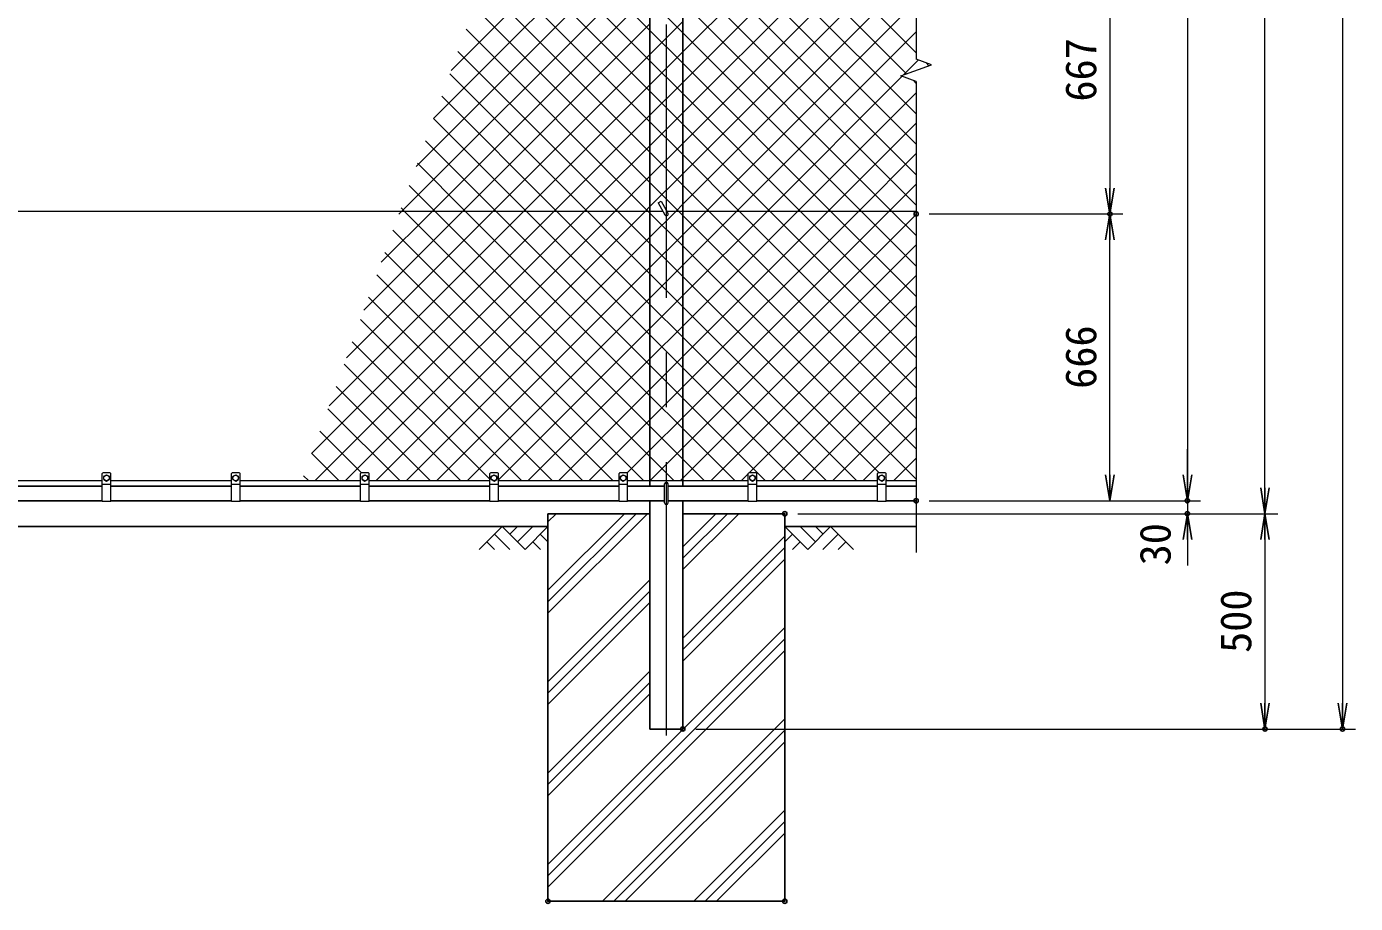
# Model space of a CAD drawing. Units: millimetres, scale not verified. Extents: x -6300 to 6300, y -4455 to 4455.
# Drawn here: x -4063 to -977, y -2530 to -494 of the extents above; entities that cross this region are included whole.
import ezdxf
from ezdxf.enums import TextEntityAlignment as Align

# ---------------------------------------------------------------- set-up
doc = ezdxf.new("R2010")
doc.units = ezdxf.units.MM
doc.header["$LTSCALE"] = 20
doc.header["$PDMODE"] = 32
doc.header["$PDSIZE"] = 10
doc.linetypes.add('USER1', pattern=[50.8, 31.75, -6.35, 6.35, -6.35])
for name, color, linetype, lineweight in [('0-0_D-STR1', 1, 'Continuous', 25), ('0-1_D-STR3', 3, 'Continuous', 13), ('0-2_D-BMK', 2, 'USER1', 13), ('0-3_D-STR2', 7, 'Continuous', 13), ('0-4_D-STR-DIM', 7, 'Continuous', 13), ('0-7_D-DCR-HCH', 7, 'Continuous', 13), ('0-8_D-STR4', 7, 'Continuous', 25), ('0-9_D-BGD', 7, 'Continuous', 25)]:
    doc.layers.add(name, color=color, linetype=linetype, lineweight=lineweight)
doc.layers.add('0-5_0', color=7, linetype='Continuous')
doc.layers.add('0-6_Defpoints', color=8, linetype='Continuous')
doc.styles.add('ＭＳ ゴシック', font='')
doc.styles.get('ＭＳ ゴシック').set_extended_font_data('MS Gothic')

# ---------------------------------------------------------------- blocks, each defined once
blk = doc.blocks.new('_Open')
at = {"layer": '0-5_0'}
blk.add_line((-20, 3.333), (0, 0), dxfattribs=at)
blk.add_lwpolyline([(-20, -3.333), (0, 0), (-20, 0)], dxfattribs=at)

msp = doc.modelspace()

# ---------------------------------------------------------------- linework, layer by layer
at = {"layer": '0-0_D-STR1'}
for p, q in [((-2615.61, 388), (-2615.61, -1561)), ((-2539.31, -1561), (-2539.31, 388)), ((-3887.46, -1561), (-4167.46, -1561)), ((-3587.46, -1561), (-3867.46, -1561)), ((-3287.46, -1561), (-3567.46, -1561)), ((-2987.46, -1561), (-3267.46, -1561)), ((-2687.46, -1561), (-2967.46, -1561)), ((-2581.46, -1561), (-2667.46, -1561)), ((-2387.46, -1561), (-2573.46, -1561)), ((-2087.46, -1561), (-2367.46, -1561)), ((-1997.46, -1561), (-2067.46, -1561)), ((-3887.46, -1595), (-4167.46, -1595)), ((-3587.46, -1595), (-3867.46, -1595)), ((-3287.46, -1595), (-3567.46, -1595)), ((-2987.46, -1595), (-3267.46, -1595)), ((-2687.46, -1595), (-2967.46, -1595)), ((-2581.46, -1595), (-2667.46, -1595)), ((-2387.46, -1595), (-2573.46, -1595)), ((-2087.46, -1595), (-2367.46, -1595)), ((-1997.46, -1595), (-2067.46, -1595))]:
    msp.add_line(p, q, dxfattribs=at)
msp.add_lwpolyline([(-2615.61, -1595), (-2615.61, -2125), (-2539.31, -2125), (-2539.31, -1595)], dxfattribs=at)
at = {"layer": '0-1_D-STR3'}
for p, q in [((-2585.54, -923), (-4576.31, -923)), ((-2596.85, -903.41), (-2589.93, -899.41)), ((-2596.85, -903.41), (-2580.93, -931)), ((-2589.93, -899.41), (-2574, -927)), ((-1997.46, -923), (-2576.31, -923)), ((-3887.46, -1597), (-3887.46, -1532)), ((-3869.46, -1530), (-3885.46, -1530)), ((-3883.96, -1545.74), (-3883.96, -1538.26)), ((-3870.96, -1545.74), (-3870.96, -1538.26)), ((-3867.46, -1597), (-3867.46, -1532)), ((-3587.46, -1597), (-3587.46, -1532)), ((-3569.46, -1530), (-3585.46, -1530)), ((-3583.96, -1545.74), (-3583.96, -1538.26)), ((-3570.96, -1545.74), (-3570.96, -1538.26)), ((-3567.46, -1597), (-3567.46, -1532)), ((-3287.46, -1597), (-3287.46, -1532)), ((-3269.46, -1530), (-3285.46, -1530)), ((-3283.96, -1545.74), (-3283.96, -1538.26)), ((-3270.96, -1545.74), (-3270.96, -1538.26)), ((-3267.46, -1597), (-3267.46, -1532)), ((-2987.46, -1597), (-2987.46, -1532)), ((-2969.46, -1530), (-2985.46, -1530)), ((-2983.96, -1545.74), (-2983.96, -1538.26)), ((-2970.96, -1545.74), (-2970.96, -1538.26)), ((-2967.46, -1597), (-2967.46, -1532)), ((-2687.46, -1597), (-2687.46, -1532)), ((-2669.46, -1530), (-2685.46, -1530)), ((-2683.96, -1545.74), (-2683.96, -1538.26)), ((-2670.96, -1545.74), (-2670.96, -1538.26)), ((-2667.46, -1597), (-2667.46, -1532)), ((-2387.46, -1597), (-2387.46, -1532)), ((-2369.46, -1530), (-2385.46, -1530)), ((-2383.96, -1545.74), (-2383.96, -1538.26)), ((-2370.96, -1545.74), (-2370.96, -1538.26)), ((-2367.46, -1597), (-2367.46, -1532)), ((-2087.46, -1597), (-2087.46, -1532)), ((-2069.46, -1530), (-2085.46, -1530)), ((-2083.96, -1545.74), (-2083.96, -1538.26)), ((-2070.96, -1545.74), (-2070.96, -1538.26)), ((-2067.46, -1597), (-2067.46, -1532)), ((-4167.46, -1548), (-3887.46, -1548)), ((-3867.46, -1557), (-3887.46, -1557)), ((-3883.96, -1545.74), (-3877.46, -1549.5)), ((-3877.46, -1549.5), (-3870.96, -1545.74)), ((-3867.46, -1548), (-3587.46, -1548)), ((-3567.46, -1557), (-3587.46, -1557)), ((-3583.96, -1545.74), (-3577.46, -1549.5)), ((-3577.46, -1549.5), (-3570.96, -1545.74)), ((-3567.46, -1548), (-3287.46, -1548)), ((-3267.46, -1557), (-3287.46, -1557)), ((-3283.96, -1545.74), (-3277.46, -1549.5)), ((-3277.46, -1549.5), (-3270.96, -1545.74)), ((-3267.46, -1548), (-2987.46, -1548)), ((-2967.46, -1557), (-2987.46, -1557)), ((-2983.96, -1545.74), (-2977.46, -1549.5)), ((-2977.46, -1549.5), (-2970.96, -1545.74)), ((-2967.46, -1548), (-2687.46, -1548)), ((-2667.46, -1557), (-2687.46, -1557)), ((-2683.96, -1545.74), (-2677.46, -1549.5)), ((-2677.46, -1549.5), (-2670.96, -1545.74)), ((-2667.46, -1548), (-2387.46, -1548)), ((-2581.46, -1600), (-2581.46, -1556)), ((-2573.46, -1600), (-2573.46, -1556)), ((-2367.46, -1557), (-2387.46, -1557)), ((-2383.96, -1545.74), (-2377.46, -1549.5)), ((-2377.46, -1549.5), (-2370.96, -1545.74)), ((-2367.46, -1548), (-2087.46, -1548)), ((-2067.46, -1557), (-2087.46, -1557)), ((-2083.96, -1545.74), (-2077.46, -1549.5)), ((-2077.46, -1549.5), (-2070.96, -1545.74)), ((-2067.46, -1548), (-1997.46, -1548)), ((-3867.46, -1597), (-3887.46, -1597)), ((-3567.46, -1597), (-3587.46, -1597)), ((-3267.46, -1597), (-3287.46, -1597)), ((-2967.46, -1597), (-2987.46, -1597)), ((-2667.46, -1597), (-2687.46, -1597)), ((-2367.46, -1597), (-2387.46, -1597)), ((-2067.46, -1597), (-2087.46, -1597))]:
    msp.add_line(p, q, dxfattribs=at)
for points in [[(-3883.96, -1538.26), (-3877.46, -1534.5), (-3870.96, -1538.26)], [(-3583.96, -1538.26), (-3577.46, -1534.5), (-3570.96, -1538.26)], [(-3283.96, -1538.26), (-3277.46, -1534.5), (-3270.96, -1538.26)], [(-2983.96, -1538.26), (-2977.46, -1534.5), (-2970.96, -1538.26)], [(-2683.96, -1538.26), (-2677.46, -1534.5), (-2670.96, -1538.26)], [(-2383.96, -1538.26), (-2377.46, -1534.5), (-2370.96, -1538.26)], [(-2083.96, -1538.26), (-2077.46, -1534.5), (-2070.96, -1538.26)]]:
    msp.add_lwpolyline(points, dxfattribs=at)
for centre in [(-3877.46, -1542), (-3577.46, -1542), (-3277.46, -1542), (-2977.46, -1542), (-2677.46, -1542), (-2377.46, -1542), (-2077.46, -1542)]:
    msp.add_circle(centre, 6.49, dxfattribs=at)
for centre, radius, start, end in [((-2577.46, -929), 4, 210, 30), ((-3885.46, -1532), 2, 90, 180), ((-3869.46, -1532), 2, 0, 90), ((-3585.46, -1532), 2, 90, 180), ((-3569.46, -1532), 2, 0, 90), ((-3285.46, -1532), 2, 90, 180), ((-3269.46, -1532), 2, 0, 90), ((-2985.46, -1532), 2, 90, 180), ((-2969.46, -1532), 2, 0, 90), ((-2685.46, -1532), 2, 90, 180), ((-2669.46, -1532), 2, 0, 90), ((-2385.46, -1532), 2, 90, 180), ((-2369.46, -1532), 2, 0, 90), ((-2085.46, -1532), 2, 90, 180), ((-2069.46, -1532), 2, 0, 90), ((-2577.46, -1556), 4, 0, 180), ((-2577.46, -1600), 4, 180, 0)]:
    msp.add_arc(centre, radius, start, end, dxfattribs=at)
at = {"layer": '0-2_D-BMK'}
msp.add_line((-2577.46, -2140), (-2577.46, 2445), dxfattribs=at)
at = {"layer": '0-3_D-STR2'}
for p, q in [((-3077.58, -596.18), (-2737.4, -256)), ((-2615.61, -573.35), (-2932.96, -256)), ((-2615.61, -502.64), (-2862.25, -256)), ((-2539.31, -552.89), (-2242.42, -256)), ((-2539.31, -623.6), (-2171.71, -256)), ((-2539.31, -694.31), (-2101, -256)), ((-2539.31, -765.02), (-2030.29, -256)), ((-1997.46, -767.23), (-2508.69, -256)), ((-1997.46, -696.52), (-2437.98, -256)), ((-2615.61, -644.06), (-2967.08, -292.59)), ((-3192.26, -923), (-2615.61, -346.35)), ((-2615.61, -714.77), (-2985.95, -344.43)), ((-2615.61, -785.48), (-3004.82, -396.27)), ((-3121.55, -923), (-2615.61, -417.06)), ((-2539.31, -508.22), (-2615.61, -431.92)), ((-2053.83, -923), (-2539.31, -437.51)), ((-2485.16, -923), (-1997.46, -435.3)), ((-3050.84, -923), (-2615.61, -487.77)), ((-2615.61, -558.48), (-2539.31, -482.18)), ((-2539.31, -578.94), (-2615.61, -502.64)), ((-2124.54, -923), (-2539.31, -508.22)), ((-2414.45, -923), (-1997.46, -506.02)), ((-2615.61, -629.19), (-2539.31, -552.89)), ((-2980.13, -923), (-2615.61, -558.48)), ((-2539.31, -649.65), (-2615.61, -573.35)), ((-2195.25, -923), (-2539.31, -578.94)), ((-2026.98, -606.24), (-1992.42, -571.68)), ((-1967.84, -584.72), (-1974.27, -578.29)), ((-2760.93, -923), (-3080.29, -603.64)), ((-2909.42, -923), (-2615.61, -629.19)), ((-2615.61, -699.9), (-2539.31, -623.6)), ((-2539.31, -720.36), (-2615.61, -644.06)), ((-2273.03, -923), (-1997.46, -647.44)), ((-1997.46, -625.81), (-2004.79, -618.49)), ((-2831.64, -923), (-3099.16, -655.48)), ((-2265.96, -923), (-2539.31, -649.65)), ((-2902.35, -923), (-3118.03, -707.32)), ((-2838.71, -923), (-2615.61, -699.9)), ((-2615.61, -770.61), (-2539.31, -694.31)), ((-2539.31, -791.07), (-2615.61, -714.77)), ((-2336.67, -923), (-2539.31, -720.36)), ((-2202.31, -923), (-1997.46, -718.15)), ((-2973.06, -923), (-3136.9, -759.16)), ((-2768, -923), (-2615.61, -770.61)), ((-2615.61, -841.32), (-2539.31, -765.02)), ((-2539.31, -861.78), (-2615.61, -785.48)), ((-2407.38, -923), (-2539.31, -791.07)), ((-2131.6, -923), (-1997.46, -788.86)), ((-3043.78, -923), (-3155.77, -811.01)), ((-3114.49, -923), (-3174.64, -862.85)), ((-2697.29, -923), (-2615.61, -841.32)), ((-2478.09, -923), (-2539.31, -861.78)), ((-3401.29, -1485.58), (-2838.71, -923)), ((-3393, -1548), (-2768, -923)), ((-3360.83, -1374.41), (-2909.42, -923)), ((-3322.29, -1548), (-2697.29, -923)), ((-3320.37, -1263.23), (-2980.13, -923)), ((-3279.9, -1152.06), (-3050.84, -923)), ((-3239.44, -1040.88), (-3121.55, -923)), ((-3198.97, -929.71), (-3192.26, -923)), ((-2615.61, -1421.87), (-3114.49, -923)), ((-2615.61, -1351.16), (-3043.78, -923)), ((-2615.61, -1280.45), (-2973.06, -923)), ((-2615.61, -1209.74), (-2902.35, -923)), ((-2615.61, -1139.03), (-2831.64, -923)), ((-2615.61, -1068.32), (-2760.93, -923)), ((-2539.31, -977.15), (-2485.16, -923)), ((-2539.31, -1047.87), (-2414.45, -923)), ((-2539.31, -1189.29), (-2273.03, -923)), ((-2539.31, -1260), (-2202.31, -923)), ((-2539.31, -1330.71), (-2131.6, -923)), ((-1997.46, -1403.63), (-2478.09, -923)), ((-1997.46, -1332.92), (-2407.38, -923)), ((-1997.46, -1262.21), (-2336.67, -923)), ((-1997.46, -1191.5), (-2265.96, -923)), ((-1997.46, -1120.79), (-2195.25, -923)), ((-1997.46, -1050.07), (-2124.54, -923)), ((-1997.46, -979.36), (-2053.83, -923)), ((-2539.31, -1472.13), (-1997.46, -930.28)), ((-2630.91, -1548), (-3212.38, -966.53)), ((-2615.61, -1053.45), (-2539.31, -977.15)), ((-2539.31, -1542.84), (-1997.46, -1000.99)), ((-2701.62, -1548), (-3231.24, -1018.37)), ((-2615.61, -1124.17), (-2539.31, -1047.87)), ((-2772.33, -1548), (-3250.11, -1070.22)), ((-3110.16, -1548), (-2615.61, -1053.45)), ((-2539.31, -1144.62), (-2615.61, -1068.32)), ((-2473.76, -1548), (-1997.46, -1071.7)), ((-2843.04, -1548), (-3268.98, -1122.06)), ((-3039.45, -1548), (-2615.61, -1124.17)), ((-2539.31, -1215.33), (-2615.61, -1139.03)), ((-2135.93, -1548), (-2539.31, -1144.62)), ((-2385.05, -1530), (-1997.46, -1142.41)), ((-2913.75, -1548), (-3287.85, -1173.9)), ((-2615.61, -1265.59), (-2539.31, -1189.29)), ((-2987.46, -1545), (-3306.72, -1225.74)), ((-2539.31, -1286.04), (-2615.61, -1209.74)), ((-2206.64, -1548), (-2539.31, -1215.33)), ((-2332.34, -1548), (-1997.46, -1213.12)), ((-2615.61, -1336.3), (-2539.31, -1260)), ((-3055.17, -1548), (-3325.59, -1277.58)), ((-2898.03, -1548), (-2615.61, -1265.59)), ((-2539.31, -1356.75), (-2615.61, -1280.45)), ((-2277.35, -1548), (-2539.31, -1286.04)), ((-2261.63, -1548), (-1997.46, -1283.83)), ((-3125.88, -1548), (-3344.46, -1329.42)), ((-2827.31, -1548), (-2615.61, -1336.3)), ((-2615.61, -1407.01), (-2539.31, -1330.71)), ((-2539.31, -1427.46), (-2615.61, -1351.16)), ((-2348.06, -1548), (-2539.31, -1356.75)), ((-2190.92, -1548), (-1997.46, -1354.54)), ((-3196.59, -1548), (-3363.33, -1381.27)), ((-2756.6, -1548), (-2615.61, -1407.01)), ((-3285.3, -1530), (-3382.2, -1433.11)), ((-2539.31, -1498.17), (-2615.61, -1421.87)), ((-2418.78, -1548), (-2539.31, -1427.46)), ((-2120.21, -1548), (-1997.46, -1425.25)), ((-2615.18, -1548), (-2539.31, -1472.13)), ((-3338.01, -1548), (-3401.06, -1484.95)), ((-2489.49, -1548), (-2539.31, -1498.17)), ((-2049.5, -1548), (-1997.46, -1495.96)), ((-3408.72, -1548), (-3419.93, -1536.79)), ((-2544.47, -1548), (-2539.31, -1542.84)), ((-2403.05, -1548), (-2387.46, -1532.41)), ((-3267.3, -1548), (-3267.46, -1547.84)), ((-2065.22, -1548), (-2067.46, -1545.76))]:
    msp.add_line(p, q, dxfattribs=at)
for points in [[(-3118.04, -707.36), (-2666.69, -256), (-2615.61, -204.93), (-2539.31, -128.63), (-2022.69, 388)], [(-1997.46, -555.1), (-2296.56, -256), (-2539.31, -13.25), (-2615.61, 63.05), (-2778.39, 225.83)], [(-2019.68, -603.59), (-2367.27, -256), (-2539.31, -83.96), (-2615.61, -7.66), (-2797.26, 173.99)], [(-1997.46, -908.65), (-2539.31, -366.8), (-2615.61, -290.5), (-2650.11, -256), (-2872.74, -33.38)], [(-3158.51, -818.53), (-2615.61, -275.64), (-2595.97, -256), (-2589.36, -249.39)], [(-1997.46, -837.94), (-2539.31, -296.09), (-2573.48, -261.93)], [(-3251.58, -1548), (-2626.58, -923), (-2615.61, -912.03), (-2539.31, -835.73), (-1997.46, -293.88)], [(-3180.87, -1548), (-2615.61, -982.74), (-2555.87, -923), (-2539.31, -906.44), (-1997.46, -364.59)], [(-1997.46, -1474.34), (-2539.31, -932.49), (-2548.8, -923), (-2615.61, -856.19), (-3023.69, -448.11)], [(-1997.46, -1545.05), (-2539.31, -1003.2), (-2615.61, -926.9), (-2619.51, -923), (-3042.56, -499.96)], [(-2083.22, -1530), (-2539.31, -1073.91), (-2615.61, -997.61), (-2690.22, -923), (-3061.42, -551.8)], [(-2967.46, -1546.73), (-2615.61, -1194.88), (-2539.31, -1118.58), (-2343.74, -923), (-2030.03, -609.3)], [(-2668.29, -1530.39), (-2615.61, -1477.72), (-2539.31, -1401.42), (-2060.89, -923), (-1997.46, -859.57)], [(-2560.2, -1548), (-2615.61, -1492.58), (-3185.2, -923), (-3193.51, -914.69)]]:
    msp.add_lwpolyline(points, dxfattribs=at)
at = {"layer": '0-4_D-STR-DIM'}
for p, q in [((-1007.46, 2370), (-1007.46, -2065)), ((-1367.46, 2345), (-1367.46, -1535)), ((-1187.46, -1565), (-1187.46, 2345)), ((-1997.46, 1379.85), (-1997.46, -569.85)), ((-1547.46, -322), (-1547.46, -869)), ((-2032.7, -608.33), (-1962.22, -582.67)), ((-1962.22, -582.67), (-1997.46, -569.85)), ((-1997.46, -621.15), (-2032.7, -608.33)), ((-1997.46, -621.15), (-1997.46, -1715)), ((-1967.46, -929), (-1517.46, -929)), ((-1967.46, -929), (-1517.46, -929)), ((-1547.46, -1535), (-1547.46, -989)), ((-1367.46, -1535), (-1367.46, -1475)), ((-1967.46, -1595), (-1337.46, -1595)), ((-1967.46, -1595), (-1337.46, -1595)), ((-1967.46, -1595), (-1517.46, -1595)), ((-1367.46, -1595), (-1367.46, -1625)), ((-2272.46, -1625), (-1337.46, -1625)), ((-2272.46, -1625), (-1157.46, -1625)), ((-2272.46, -1625), (-1157.46, -1625)), ((-1367.46, -1685), (-1367.46, -1745)), ((-1187.46, -1685), (-1187.46, -2065)), ((-2509.31, -2125), (-977.46, -2125)), ((-2509.31, -2125), (-1157.46, -2125))]:
    msp.add_line(p, q, dxfattribs=at)
at = {"layer": '0-6_Defpoints'}
for p in [(-1997.46, -929), (-1547.46, -929), (-1997.46, -1595), (-1367.46, -1595), (-2302.46, -1625), (-1367.46, -1625), (-2539.31, -2125), (-1187.46, -2125), (-1007.46, -2125), (-2852.46, -2525), (-2302.46, -2525)]:
    msp.add_point(p, dxfattribs=at)
at = {"layer": '0-7_D-DCR-HCH'}
for p, q in [((-2852.46, -1643.86), (-2833.6, -1625)), ((-2852.46, -1855.99), (-2621.47, -1625)), ((-2852.46, -1829.47), (-2647.99, -1625)), ((-2852.46, -1802.96), (-2674.5, -1625)), ((-2539.31, -1754.97), (-2409.34, -1625)), ((-2539.31, -1728.46), (-2435.86, -1625)), ((-2539.31, -1701.94), (-2462.37, -1625)), ((-2958.89, -1655), (-3012.1, -1708.21)), ((-2958.89, -1655), (-2905.67, -1708.21)), ((-2941.15, -1672.74), (-2923.41, -1655)), ((-2923.41, -1690.47), (-2887.94, -1655)), ((-2905.67, -1708.21), (-2852.46, -1655)), ((-2249.25, -1708.21), (-2302.46, -1655)), ((-2231.51, -1690.47), (-2266.99, -1655)), ((-2196.04, -1655), (-2249.25, -1708.21)), ((-2213.68, -1672.83), (-2231.51, -1655)), ((-2196.04, -1655), (-2142.83, -1708.21)), ((-2994.36, -1690.47), (-2976.54, -1708.21)), ((-2976.62, -1672.74), (-2940.99, -1708.21)), ((-2887.94, -1690.47), (-2870.12, -1708.21)), ((-2870.2, -1672.74), (-2852.46, -1690.39)), ((-2539.31, -1914.07), (-2302.46, -1677.22)), ((-2284.72, -1672.74), (-2302.46, -1690.39)), ((-2266.99, -1690.47), (-2284.81, -1708.21)), ((-2178.3, -1672.74), (-2213.94, -1708.21)), ((-2160.56, -1690.47), (-2178.38, -1708.21)), ((-2539.31, -1940.59), (-2302.46, -1703.74)), ((-2539.31, -1967.1), (-2302.46, -1730.25)), ((-2852.46, -2015.09), (-2615.61, -1778.24)), ((-2852.46, -2041.61), (-2615.61, -1804.76)), ((-2852.46, -2068.12), (-2615.61, -1831.27)), ((-2852.46, -2439.35), (-2302.46, -1889.35)), ((-2852.46, -2465.87), (-2302.46, -1915.87)), ((-2852.46, -2492.39), (-2302.46, -1942.39)), ((-2852.46, -2227.22), (-2615.61, -1990.37)), ((-2852.46, -2253.74), (-2615.61, -2016.89)), ((-2852.46, -2280.25), (-2615.61, -2043.4)), ((-2725.98, -2525), (-2302.46, -2101.49)), ((-2699.46, -2525), (-2302.46, -2128)), ((-2672.94, -2525), (-2302.46, -2154.52)), ((-2513.84, -2525), (-2302.46, -2313.62)), ((-2487.33, -2525), (-2302.46, -2340.13)), ((-2460.81, -2525), (-2302.46, -2366.65))]:
    msp.add_line(p, q, dxfattribs=at)
at = {"layer": '0-8_D-STR4'}
for p, q in [((-2615.61, -1625), (-2852.46, -1625)), ((-2852.46, -1625), (-2852.46, -2525)), ((-2302.46, -1625), (-2539.31, -1625)), ((-2302.46, -2525), (-2302.46, -1625)), ((-2852.46, -2525), (-2302.46, -2525))]:
    msp.add_line(p, q, dxfattribs=at)
at = {"layer": '0-9_D-BGD'}
for p, q in [((-2852.46, -1655), (-4302.46, -1655)), ((-1997.46, -1655), (-2302.46, -1655))]:
    msp.add_line(p, q, dxfattribs=at)

# ---------------------------------------------------------------- block references
at = {"layer": '0-4_D-STR-DIM', "xscale": 3, "yscale": 3}
for p, rotation in [((-1547.46, -929), 270), ((-1547.46, -929), 90), ((-1547.46, -1595), 270), ((-1367.46, -1595), 270), ((-1367.46, -1595), 270), ((-1187.46, -1625), 270), ((-1367.46, -1625), 90), ((-1187.46, -1625), 90), ((-1187.46, -2125), 270), ((-1007.46, -2125), 270)]:
    msp.add_blockref('_Open', p, dxfattribs=dict(at, rotation=rotation))

# ---------------------------------------------------------------- texts
at = {"layer": '0-4_D-STR-DIM', "style": 'ＭＳ ゴシック'}
for s, p in [('667', (-1557.58, -668.03)), ('666', (-1557.58, -1335.09)), ('30', (-1384.83, -1745.01)), ('500', (-1197.58, -1948.31))]:
    msp.add_text(s, height=72.14, rotation=90, dxfattribs=at).set_placement(p, align=Align.BOTTOM_LEFT)

doc.saveas('drawing.dxf')
